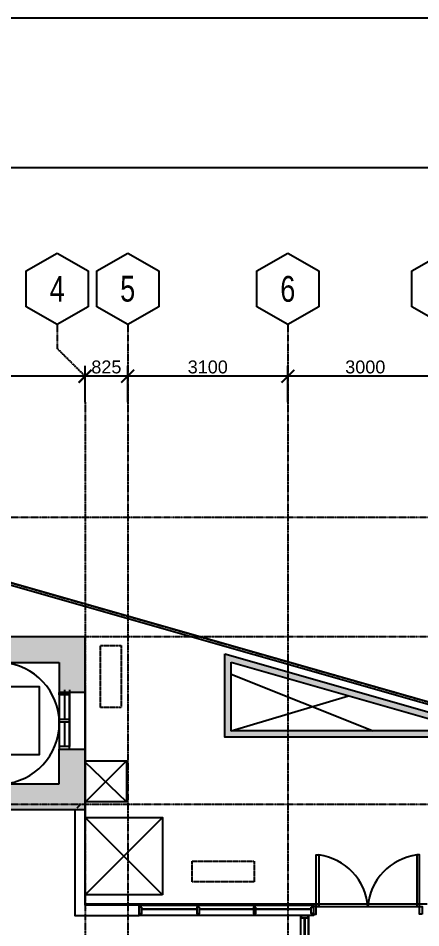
# Model space of a CAD drawing. Header units: inches. Extents: x -189245 to 740841, y -215444 to 469401.
# Drawn here: x 205996 to 213791, y 15239 to 32863 of the extents above; entities that cross this region are included whole.
import ezdxf
from ezdxf.enums import TextEntityAlignment as Align

# ---------------------------------------------------------------- set-up
doc = ezdxf.new("R2010")
doc.units = ezdxf.units.IN
doc.header["$LTSCALE"] = 10
doc.header["$MEASUREMENT"] = 0
for name, pattern in [('CENTER', [2, 1.25, -0.25, 0.25, -0.25]), ('GRID NORMAL$0$GRID BASEMENT$0$GRID GROUND$0$GRID$0$$0$PHANTOM', [2.5, 1.25, -0.25, 0.25, -0.25, 0.25, -0.25]), ('HIDDEN', [0.375, 0.25, -0.125])]:
    doc.linetypes.add(name, pattern=pattern)
for name, color, linetype in [('1', 1, 'Continuous'), ('3', 252, 'Continuous'), ('A-CMU WALL', 4, 'Continuous'), ('a-dim', 8, 'Continuous'), ('A-DOOR', 1, 'Continuous'), ('A-HATCH COLUMN', 252, 'Continuous'), ('A-HATCH-SOLID', 252, 'Continuous'), ('A-ROAD', 252, 'Continuous'), ('A-S-HATCH', 254, 'Continuous'), ('A-SHEARWALL', 6, 'Continuous'), ('A-STAIR', 1, 'Continuous'), ('A-WINDOW', 2, 'Continuous'), ('DETAIL CALLOUT', 3, 'Continuous'), ('GRID', 8, 'CENTER'), ('TSG- DIM1', 1, 'Continuous'), ('TSG- WALL 100', 244, 'Continuous'), ('ZOCALLO', 1, 'Continuous')]:
    doc.layers.add(name, color=color, linetype=linetype)
doc.layers.add('AIRCON LEDGE', color=3, linetype='HIDDEN', lineweight=25)
doc.layers.add('DEFPOINT', color=7, linetype='Continuous', plot=False)
doc.styles.add('GRID NORMAL$0$GRID BASEMENT$0$GRID GROUND$0$GRID$0$Standard', font='ARIAL.TTF')
doc.dimstyles.new('GRID NORMAL$0$GRID BASEMENT$0$GRID GROUND$0$GRID$0$Standard', dxfattribs={"dimtxt": 250, "dimasz": 0.18, "dimexe": 0.18, "dimexo": 0.0625, "dimgap": 50, "dimtad": 1, "dimdec": 0, "dimzin": 0, "dimdsep": 46, "dimtxsty": 'GRID NORMAL$0$GRID BASEMENT$0$GRID GROUND$0$GRID$0$Standard', "dimcen": 0.09, "dimadec": 0, "dimazin": 0, "dimtfac": 1, "dimtdec": 0, "dimtofl": 0, "dimtmove": 0, "dimatfit": 3, "dimfxl": 1, "dimtolj": 1, "dimtzin": 0, "dimarcsym": 0})

# ---------------------------------------------------------------- blocks, each defined once
blk = doc.blocks.new('GRID NORMAL$0$GRID BASEMENT$0$GRID GROUND$0$GRID$0$$0$GRID-V')
at = {"color": 3}
blk.add_lwpolyline([(6, 10.39), (0, 13.86), (-6, 10.39), (-6, 3.46), (0, 0), (6, 3.46)], close=True, dxfattribs=at)
at = {"color": 6, "style": 'GRID NORMAL$0$GRID BASEMENT$0$GRID GROUND$0$GRID$0$Standard', "width": 0.75}
blk.add_attdef('V', text='', height=5, dxfattribs=at).set_placement((0, 6.93), align=Align.MIDDLE)
blk = doc.blocks.new('GRID NORMAL$0$GRID BASEMENT$0$GRID GROUND$0$GRID$0$_ARCHTICK')
at = {"color": 0, "linetype": 'ByBlock', "ltscale": 20, "const_width": 0.15}
blk.add_lwpolyline([(-0.5, -0.5), (0.5, 0.5)], dxfattribs=at)
blk = doc.blocks.new('*D166')
at = {"layer": 'a-dim', "color": 0, "lineweight": -2, "ltscale": 500}
for p, q in [((208116, 25426), (208116, 26126)), ((211216, 25426), (211216, 26126)), ((211416, 25926), (207916, 25926))]:
    blk.add_line(p, q, dxfattribs=at)
at = {"layer": 'Defpoints', "color": 0, "ltscale": 500}
for p in [(208116, 25926), (208116, 25426), (211216, 25426)]:
    blk.add_point(p, dxfattribs=at)
at = {"layer": 'a-dim', "color": 0, "lineweight": -2, "ltscale": 500, "xscale": 250, "yscale": 250, "zscale": 250, "rotation": 180}
blk.add_blockref('GRID NORMAL$0$GRID BASEMENT$0$GRID GROUND$0$GRID$0$_ARCHTICK', (208116, 25926), dxfattribs=at)
at = {"layer": 'a-dim', "color": 0, "lineweight": -2, "ltscale": 500, "xscale": 250, "yscale": 250, "zscale": 250}
blk.add_blockref('GRID NORMAL$0$GRID BASEMENT$0$GRID GROUND$0$GRID$0$_ARCHTICK', (211216, 25926), dxfattribs=at)
at = {"layer": 'a-dim', "color": 3, "ltscale": 500, "insert": (209666, 26104), "char_height": 250, "attachment_point": 5, "style": 'GRID NORMAL$0$GRID BASEMENT$0$GRID GROUND$0$GRID$0$Standard'}
blk.add_mtext('\\A1;3100', dxfattribs=at)
blk = doc.blocks.new('*D170')
at = {"layer": 'a-dim', "color": 0, "lineweight": -2, "ltscale": 500}
for p, q in [((211216, 25426), (211216, 26126)), ((214216, 25426), (214216, 26126)), ((214416, 25926), (211016, 25926))]:
    blk.add_line(p, q, dxfattribs=at)
at = {"layer": 'Defpoints', "color": 0, "ltscale": 500}
for p in [(211216, 25926), (211216, 25426), (214216, 25426)]:
    blk.add_point(p, dxfattribs=at)
at = {"layer": 'a-dim', "color": 0, "lineweight": -2, "ltscale": 500, "xscale": 250, "yscale": 250, "zscale": 250, "rotation": 180}
blk.add_blockref('GRID NORMAL$0$GRID BASEMENT$0$GRID GROUND$0$GRID$0$_ARCHTICK', (211216, 25926), dxfattribs=at)
at = {"layer": 'a-dim', "color": 0, "lineweight": -2, "ltscale": 500, "xscale": 250, "yscale": 250, "zscale": 250}
blk.add_blockref('GRID NORMAL$0$GRID BASEMENT$0$GRID GROUND$0$GRID$0$_ARCHTICK', (214216, 25926), dxfattribs=at)
at = {"layer": 'a-dim', "color": 3, "ltscale": 500, "insert": (212716, 26104), "char_height": 250, "attachment_point": 5, "style": 'GRID NORMAL$0$GRID BASEMENT$0$GRID GROUND$0$GRID$0$Standard'}
blk.add_mtext('\\A1;3000', dxfattribs=at)
blk = doc.blocks.new('*D174')
at = {"layer": 'a-dim', "color": 0, "lineweight": -2, "ltscale": 500}
for p, q in [((202116, 25426), (202116, 26126)), ((207291, 25426), (207291, 26126)), ((207491, 25926), (201916, 25926))]:
    blk.add_line(p, q, dxfattribs=at)
at = {"layer": 'Defpoints', "color": 0, "ltscale": 500}
for p in [(202116, 25926), (202116, 25426), (207291, 25426)]:
    blk.add_point(p, dxfattribs=at)
at = {"layer": 'a-dim', "color": 0, "lineweight": -2, "ltscale": 500, "xscale": 250, "yscale": 250, "zscale": 250, "rotation": 180}
blk.add_blockref('GRID NORMAL$0$GRID BASEMENT$0$GRID GROUND$0$GRID$0$_ARCHTICK', (202116, 25926), dxfattribs=at)
at = {"layer": 'a-dim', "color": 0, "lineweight": -2, "ltscale": 500, "xscale": 250, "yscale": 250, "zscale": 250}
blk.add_blockref('GRID NORMAL$0$GRID BASEMENT$0$GRID GROUND$0$GRID$0$_ARCHTICK', (207291, 25926), dxfattribs=at)
at = {"layer": 'a-dim', "color": 3, "ltscale": 500, "insert": (204703, 26104), "char_height": 250, "attachment_point": 5, "style": 'GRID NORMAL$0$GRID BASEMENT$0$GRID GROUND$0$GRID$0$Standard'}
blk.add_mtext('\\A1;5175', dxfattribs=at)
blk = doc.blocks.new('*D179')
at = {"layer": 'a-dim', "color": 0, "lineweight": -2, "ltscale": 500}
for p, q in [((207291, 25426), (207291, 26126)), ((208116, 25426), (208116, 26126)), ((208316, 25926), (207091, 25926))]:
    blk.add_line(p, q, dxfattribs=at)
at = {"layer": 'Defpoints', "color": 0, "ltscale": 500}
for p in [(207291, 25926), (207291, 25426), (208116, 25426)]:
    blk.add_point(p, dxfattribs=at)
at = {"layer": 'a-dim', "color": 0, "lineweight": -2, "ltscale": 500, "xscale": 250, "yscale": 250, "zscale": 250, "rotation": 180}
blk.add_blockref('GRID NORMAL$0$GRID BASEMENT$0$GRID GROUND$0$GRID$0$_ARCHTICK', (207291, 25926), dxfattribs=at)
at = {"layer": 'a-dim', "color": 0, "lineweight": -2, "ltscale": 500, "xscale": 250, "yscale": 250, "zscale": 250}
blk.add_blockref('GRID NORMAL$0$GRID BASEMENT$0$GRID GROUND$0$GRID$0$_ARCHTICK', (208116, 25926), dxfattribs=at)
at = {"layer": 'a-dim', "color": 3, "ltscale": 500, "insert": (207703, 26104), "char_height": 250, "attachment_point": 5, "style": 'GRID NORMAL$0$GRID BASEMENT$0$GRID GROUND$0$GRID$0$Standard'}
blk.add_mtext('\\A1;825', dxfattribs=at)
blk = doc.blocks.new('A$C39746B81')
at = {"layer": 'A-DOOR', "color": 2, "linetype": 'ByBlock'}
for points in [[(-521, -823), (-521, 177), (-471, 177), (-471, -823)], [(1479, -823), (1479, 177), (1429, 177), (1429, -823)], [(-571, -973), (-521, -973), (-521, -823), (-571, -823)], [(1529, -973), (1479, -973), (1479, -823), (1529, -823)]]:
    blk.add_lwpolyline(points, close=True, dxfattribs=at)
at = {"layer": 'A-DOOR', "color": 1, "linetype": 'ByBlock'}
for centre, start, end in [((-606, -903), 4.2573, 82.8891), ((1564, -903), 97.1109, 175.7427)]:
    blk.add_arc(centre, 1088, start, end, dxfattribs=at)

msp = doc.modelspace()

# ---------------------------------------------------------------- hatches: boundary and pattern name
at = {"layer": 'A-HATCH COLUMN', "ltscale": 2}
msp.add_hatch(color=254, dxfattribs=at).paths.add_polyline_path([(206790.71024, 20376.65545), (206790.71024, 19801.65545), (207290.71024, 19801.65545), (207290.71024, 20376.65545), (207290.71024, 20876.65545), (202115.71024, 20876.65545), (202115.71024, 20376.65545)])
at = {"layer": 'A-HATCH-SOLID', "ltscale": 2}
h = msp.add_hatch(color=256, dxfattribs=at)
h.paths.add_polyline_path([(209996.75587, 18929.97757), (214221.80741, 18929.97757), (214221.74057, 19342.08455), (209996.75587, 20549.10905)])
h.paths.add_polyline_path([(214096.75587, 19247.79006), (214096.78714, 19054.97757), (210121.75587, 19054.97757), (210121.75587, 20383.3971)], flags=16)
msp.add_hatch(color=254, dxfattribs=at).paths.add_polyline_path([(206790.71024, 18026.65545), (206790.71024, 18701.65545), (207290.71024, 18701.65545), (207290.71024, 18026.65545), (207290.71024, 17526.65545), (202115.71024, 17526.65545), (202115.71024, 18026.65545)])

# ---------------------------------------------------------------- linework, layer by layer
at = {"layer": '1'}
for p, q in [((210121.75587, 20150.33869), (212870.25369, 19055.44426)), ((210121.75587, 19054.97757), (212389.58905, 19735.50595)), ((208090.71025, 18476.65545), (207290.71025, 17675.72207)), ((208090.71025, 17676.65545), (207290.71025, 18451.18876)), ((208789.64962, 15876.18876), (207290.71025, 17376.18876)), ((208789.64962, 17376.18876), (207290.71025, 15876.18876))]:
    msp.add_line(p, q, dxfattribs=at)
at = {"layer": '3', "linetype": 'GRID NORMAL$0$GRID BASEMENT$0$GRID GROUND$0$GRID$0$$0$PHANTOM', "flags": 128}
msp.add_lwpolyline([(246523.04278, 10296.0564), (246059.05996, 1618.4519), (246440.71881, -10485.53243), (247415.93339, -18556.83075), (192752.14865, -31905.37142), (191495.01456, -25059.84633), (190539.94155, -17762.07711), (189959.5757, -10424.99489), (189755.99256, -3087.81874), (189932.17722, 4240.06356), (190486.76304, 11569.11088), (191414.41478, 18850.25517), (192648.19583, 25700.02775), (246541.99716, 10303.25282)], dxfattribs=at)
at = {"layer": '3', "color": 3, "linetype": 'GRID NORMAL$0$GRID BASEMENT$0$GRID GROUND$0$GRID$0$$0$PHANTOM', "flags": 128}
msp.add_lwpolyline([(246523.04278, 10292.92621), (246059.05997, 1615.3217), (246440.71881, -10488.66262), (247415.93339, -18559.96094), (192752.14865, -31908.50162), (191495.01456, -25062.97652), (190539.94155, -17765.2073), (189959.5757, -10428.12508), (189755.99256, -3090.94893), (189932.17722, 4236.93337), (190486.76304, 11565.98069), (191414.41478, 18847.12498), (192648.19583, 25696.89755), (246541.99716, 10300.12263)], dxfattribs=at)
at = {"layer": 'A-CMU WALL', "color": 8}
for p, q in [((207290.71025, 17626.18876), (207290.71025, 17230.71267)), ((208340.71024, 15676.18876), (208140.71025, 15676.18876))]:
    msp.add_line(p, q, dxfattribs=at)
msp.add_lwpolyline([(209996.75587, 20549.10905), (214221.74057, 19342.08455), (214221.80741, 18929.97757), (209996.75587, 18929.97757)], close=True, dxfattribs=at)
at = {"layer": 'A-CMU WALL', "ltscale": 2}
msp.add_lwpolyline([(209996.75587, 20549.10905), (214221.74057, 19342.08455), (214221.80741, 18929.97757), (209996.75587, 18929.97757)], close=True, dxfattribs=at)
at = {"layer": 'A-CMU WALL'}
msp.add_lwpolyline([(210121.75587, 20383.3971), (214096.75587, 19247.79006), (214096.78714, 19054.97757), (210121.75587, 19054.97757), (210121.75587, 20383.3971)], dxfattribs=at)
at = {"layer": 'A-CMU WALL', "ltscale": 2}
for points in [[(210121.75587, 20383.3971), (214096.75587, 19247.79006), (214096.78714, 19054.97757), (210121.75587, 19054.97757), (210121.75587, 20383.3971)], [(207290.71025, 17526.65545), (207090.71024, 17526.65545), (207090.71024, 15476.18876), (207290.71024, 15476.18876)], [(207290.71024, 15476.18876), (208340.71024, 15476.18876), (208340.71024, 15676.18876), (207290.7177, 15676.18876), (207290.71494, 17526.65545)]]:
    msp.add_lwpolyline(points, dxfattribs=at)
at = {"layer": 'A-ROAD', "color": 4}
msp.add_lwpolyline([(200815.71025, 23314.62972), (200815.71025, 23366.63014), (226774.43474, 15950.55206), (226774.43474, 15898.55165), (200815.71025, 23314.62972)], dxfattribs=at)
at = {"layer": 'A-S-HATCH', "color": 3}
msp.add_line((206990.71025, 18701.18876), (206990.71025, 19801.18876), dxfattribs=at)
at = {"layer": 'A-SHEARWALL', "color": 1}
msp.add_line((207290.71024, 19901.65545), (207290.71024, 18701.65545), dxfattribs=at)
at = {"layer": 'A-SHEARWALL', "color": 6}
for points in [[(206790.71024, 20376.65545), (206790.71024, 19801.65545), (207290.71024, 19801.65545), (207290.71024, 20376.65545), (207290.71024, 20376.65545), (207290.71024, 20876.65545), (202115.71024, 20876.65545), (202115.71024, 20376.65545), (202115.71024, 20376.65545), (202115.71024, 20376.65545), (206790.71024, 20376.65545)], [(206790.71024, 18026.65545), (206790.71024, 18701.65545), (207290.71024, 18701.65545), (207290.71024, 18026.65545), (207290.71024, 18026.65545), (207290.71024, 17526.65545), (202115.71024, 17526.65545), (202115.71024, 18026.65545), (202115.71024, 18026.65545), (202115.71024, 18026.65545), (206790.71024, 18026.65545)]]:
    msp.add_lwpolyline(points, dxfattribs=at)
at = {"layer": 'A-STAIR'}
msp.add_lwpolyline([(205519.94503, 18595.15545), (206409.21024, 18595.15545), (206409.21024, 19908.15545), (204190.71024, 19908.15545)], dxfattribs=at)
at = {"layer": 'A-STAIR', "linetype": 'ByBlock'}
msp.add_arc((205614.28979, 19201.65545), 1177.48252, 273.721201119, 86.278798881, dxfattribs=at)
at = {"layer": 'A-WINDOW', "color": 1, "ltscale": 50}
for p, q in [((206790.71024, 19851.65545), (206790.71024, 18751.65545)), ((206990.71024, 19851.65545), (206990.71024, 18751.65545))]:
    msp.add_line(p, q, dxfattribs=at)
at = {"layer": 'A-WINDOW', "ltscale": 50}
for p, q in [((206890.71024, 19851.65545), (206890.71024, 19276.65545)), ((206890.71024, 19226.65545), (206890.71024, 18751.65545))]:
    msp.add_line(p, q, dxfattribs=at)
at = {"layer": 'A-WINDOW', "color": 2}
for p, q in [((208340.71024, 15582.19253), (208340.71421, 15582.19253)), ((208340.71024, 15570.19253), (208340.71376, 15570.19253))]:
    msp.add_line(p, q, dxfattribs=at)
at = {"layer": 'A-WINDOW', "ltscale": 2}
for p, q in [((208390.71379, 15598.18876), (209457.38503, 15598.1489)), ((208390.71417, 15608.18876), (209457.3854, 15608.1489)), ((209507.38503, 15598.18876), (210549.05503, 15598.14983)), ((209507.3854, 15608.18876), (210549.0554, 15608.14983)), ((210599.05522, 15608.18876), (211665.71398, 15608.18876)), ((210599.05522, 15598.18876), (211665.71398, 15598.18876)), ((211535.71024, 15426.18502), (211535.71024, 10176.18876)), ((211545.71024, 15426.18502), (211545.71024, 10176.18876))]:
    msp.add_line(p, q, dxfattribs=at)
at = {"layer": 'A-WINDOW', "color": 2, "ltscale": 2}
msp.add_line((211528.71024, 15426.18502), (211540.71024, 15426.18502), dxfattribs=at)
at = {"layer": 'A-WINDOW', "ltscale": 50}
for points in [[(206790.71024, 19750.72207), (206790.71024, 19800.72207), (206990.71024, 19800.72207), (206990.71024, 19750.72207)], [(206790.71024, 19276.65545), (206790.71024, 19226.65545), (206990.71024, 19226.65545), (206990.71024, 19276.65545)], [(206790.71024, 18751.65545), (206790.71024, 18701.65545), (206990.71024, 18701.65545), (206990.71024, 18751.65545)]]:
    msp.add_lwpolyline(points, close=True, dxfattribs=at)
at = {"layer": 'A-WINDOW', "color": 2}
for points in [[(208390.71772, 15636.18876), (208340.71772, 15636.18876), (208340.71024, 15516.18876), (208390.71024, 15516.18876)], [(209507.38895, 15636.18876), (209457.38895, 15636.18876), (209457.38148, 15516.18876), (209507.38148, 15516.18876)], [(210599.05895, 15636.18876), (210549.05895, 15636.18876), (210549.05148, 15516.18876), (210599.05148, 15516.18876)], [(211665.71024, 15636.18876), (211715.71024, 15636.18876), (211715.71772, 15516.18876), (211665.71772, 15516.18876)], [(211600.71024, 15476.18876), (211600.71024, 15426.18876), (211480.71024, 15426.18129), (211480.71024, 15476.18129)]]:
    msp.add_lwpolyline(points, close=True, dxfattribs=at)
at = {"layer": 'AIRCON LEDGE'}
for points in [[(207990.70988, 20706.17938), (207990.70988, 19506.17937), (207590.70987, 19506.17937), (207590.70987, 20706.17938)], [(209365.70989, 16531.18876), (210565.70991, 16531.18876), (210565.70991, 16131.18876), (209365.70989, 16131.18876)]]:
    msp.add_lwpolyline(points, close=True, dxfattribs=at)
at = {"layer": 'DEFPOINT', "color": 2}
msp.add_lwpolyline([(164544.54443, -41386.76057), (269544.54443, -41386.76057), (269544.54443, 32863.23943), (164544.54443, 32863.23943)], close=True, dxfattribs=at)
at = {"layer": 'DEFPOINT', "color": 5}
msp.add_lwpolyline([(170637.54443, -38486.76057), (265837.54443, -38486.76057), (265837.54443, 29963.23943), (170637.54443, 29963.23943)], close=True, dxfattribs=at)
at = {"layer": 'DEFPOINT'}
msp.add_lwpolyline([(213915.71025, 15699.92973), (207290.71766, 15699.91986), (207290.71766, 20876.65545), (200815.71025, 20876.67438), (200815.71025, 23188.72207), (195440.71024, 23189.65545), (195440.71025, 22689.18876), (195643.71024, 22689.18876), (195643.48636, 21364.41644), (196990.71024, 21364.18876), (196990.71024, 5726.65545), (197590.71025, 5726.65545), (197590.71025, -7773.81124)], dxfattribs=at)
at = {"layer": 'GRID', "linetype": 'GRID NORMAL$0$GRID BASEMENT$0$GRID GROUND$0$GRID$0$$0$PHANTOM'}
for p, q in [((206751.36262, 26926.11807), (206751.36262, 26464.07753)), ((208115.71024, 26926.11807), (208115.71024, -30743.07428)), ((211215.71025, 26926.11807), (211215.71023, -30743.07428)), ((207290.89024, 25926.08807), (206751.36262, 26464.07753)), ((207290.71024, 25426.18057), (207290.71024, -30768.80932)), ((252386.38202, 23189.18876), (181686.55041, 23189.18876)), ((252386.38202, 20876.18876), (181686.55041, 20876.18876)), ((252386.38202, 17626.18876), (181686.55041, 17626.18876))]:
    msp.add_line(p, q, dxfattribs=at)
at = {"layer": 'TSG- DIM1', "color": 1, "ltscale": 2}
msp.add_line((211765.71024, 15650.18876), (213765.71024, 15650.18876), dxfattribs=at)
at = {"layer": 'TSG- DIM1', "color": 3, "ltscale": 2}
for points in [[(207290.71025, 18476.65545), (208090.71025, 18476.65545), (208090.71025, 17676.65545), (207290.71025, 17676.65545)], [(208789.64962, 15876.18876), (207290.71025, 15876.18876), (207290.71025, 17376.18876), (208789.64962, 17376.18876)]]:
    msp.add_lwpolyline(points, close=True, dxfattribs=at)
at = {"layer": 'TSG- WALL 100', "ltscale": 2}
for p, q in [((207140.71025, 17561.80398), (207205.09503, 17626.18876)), ((207290.71025, 15602.15033), (207306.40597, 15617.84605))]:
    msp.add_line(p, q, dxfattribs=at)
msp.add_lwpolyline([(209996.75587, 20549.57574), (214221.74057, 19342.55124), (214221.80741, 18930.44426), (209996.75587, 18930.44426)], close=True, dxfattribs=at)
msp.add_lwpolyline([(210121.75587, 20383.86379), (214096.75587, 19248.25675), (214096.78714, 19055.44426), (210121.75587, 19055.44426), (210121.75587, 20383.86379)], dxfattribs=at)
at = {"layer": 'ZOCALLO', "ltscale": 2}
msp.add_line((211615.71024, 3476.18876), (211615.71024, 15476.18876), dxfattribs=at)
for points in [[(211665.71772, 15476.18876), (208340.71024, 15476.18876), (208340.71024, 15676.18876), (211715.71024, 15676.18876), (211715.71024, 15476.18876), (211615.71024, 15476.18876)], [(211465.71024, 15476.18876), (208340.71024, 15476.18876)], [(211615.71024, 15476.18876), (211615.71024, 3476.18876), (211465.71024, 3476.18876), (211465.71024, 15476.18876)], [(211715.71024, 15476.18876), (211615.71024, 15476.18876)]]:
    msp.add_lwpolyline(points, dxfattribs=at)

# ---------------------------------------------------------------- block references
at = {"layer": 'DETAIL CALLOUT'}
msp.add_blockref('A$C39746B81', (212286.70937, 16472.90578), dxfattribs=at)
at = {"layer": 'GRID'}
ref = msp.add_blockref('GRID NORMAL$0$GRID BASEMENT$0$GRID GROUND$0$GRID$0$$0$GRID-V', (206751.36262, 26926.11807), dxfattribs=dict(at, xscale=-100, yscale=100, zscale=100))
ref.add_attrib('V', '4', dxfattribs={"layer": '0', "color": 6, "height": 500, "style": 'GRID NORMAL$0$GRID BASEMENT$0$GRID GROUND$0$GRID$0$Standard', "width": 0.75}).set_placement((206751.36262, 27618.93839), align=Align.MIDDLE)
ref = msp.add_blockref('GRID NORMAL$0$GRID BASEMENT$0$GRID GROUND$0$GRID$0$$0$GRID-V', (208115.71024, 26926.11807), dxfattribs=dict(at, xscale=-100, yscale=100, zscale=100))
ref.add_attrib('V', '5', dxfattribs={"layer": '0', "color": 6, "height": 500, "style": 'GRID NORMAL$0$GRID BASEMENT$0$GRID GROUND$0$GRID$0$Standard', "width": 0.75}).set_placement((208115.71024, 27618.93839), align=Align.MIDDLE)
ref = msp.add_blockref('GRID NORMAL$0$GRID BASEMENT$0$GRID GROUND$0$GRID$0$$0$GRID-V', (211215.71025, 26926.11807), dxfattribs=dict(at, xscale=-100, yscale=100, zscale=100))
ref.add_attrib('V', '6', dxfattribs={"layer": '0', "color": 6, "height": 500, "style": 'GRID NORMAL$0$GRID BASEMENT$0$GRID GROUND$0$GRID$0$Standard', "width": 0.75}).set_placement((211215.71025, 27618.93839), align=Align.MIDDLE)
ref = msp.add_blockref('GRID NORMAL$0$GRID BASEMENT$0$GRID GROUND$0$GRID$0$$0$GRID-V', (214215.71025, 26926.11807), dxfattribs=dict(at, xscale=-100, yscale=100, zscale=100))
ref.add_attrib('V', '7', dxfattribs={"layer": '0', "color": 6, "height": 500, "style": 'GRID NORMAL$0$GRID BASEMENT$0$GRID GROUND$0$GRID$0$Standard', "width": 0.75}).set_placement((214215.71025, 27618.93839), align=Align.MIDDLE)

# ---------------------------------------------------------------- dimensions: what is measured, and where the dimension line sits
at = {"layer": 'a-dim', "ltscale": 500}
for base, p1, p2, picture, middle in [((202115.71024, 25926.11807), (207290.71024, 25426.11807), (202115.71024, 25426.11807), '*D174', (204703.21024, 26103.76131)), ((207290.71024, 25926.11807), (208115.71024, 25426.11807), (207290.71024, 25426.11807), '*D179', (207703.21024, 26103.76131)), ((208115.71024, 25926.11807), (211215.71024, 25426.11807), (208115.71024, 25426.11807), '*D166', (209665.71024, 26103.84658)), ((211215.71024, 25926.11807), (214215.71024, 25426.11807), (211215.71024, 25426.11807), '*D170', (212715.71024, 26103.84658))]:
    dim = msp.add_linear_dim(base=base, p1=p1, p2=p2, angle=180, dimstyle='GRID NORMAL$0$GRID BASEMENT$0$GRID GROUND$0$GRID$0$Standard', override={"dimasz": 250, "dimexe": 200, "dimblk1": 'GRID NORMAL$0$GRID BASEMENT$0$GRID GROUND$0$GRID$0$_ARCHTICK', "dimblk2": 'GRID NORMAL$0$GRID BASEMENT$0$GRID GROUND$0$GRID$0$_ARCHTICK', "dimsah": 1, "dimdle": 200, "dimclrt": 3}, dxfattribs=at)
    dim.commit()
    dim.dimension.update_dxf_attribs({"geometry": picture, "text_midpoint": middle})

doc.saveas('drawing.dxf')
